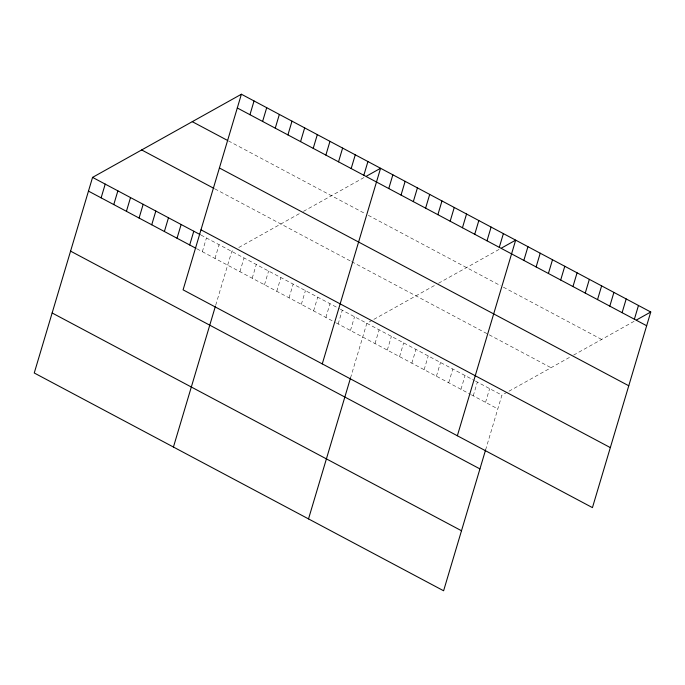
<?xml version="1.0" encoding="UTF-8"?>
<svg xmlns="http://www.w3.org/2000/svg" width="685" height="685" viewBox="0 0 685 685"><rect width="100%" height="100%" fill="white"/><g stroke="black" fill="none" stroke-linecap="round" stroke-linejoin="round"><path stroke-width="0.51" stroke-dasharray="3.42 2.57" d="M202.34 251.703L206.442 237.96M214.996 258.433L219.089 244.691M215.724 305.176L231.744 251.429L234.373 249.957M239.93 271.697L244.023 257.962M252.208 278.23L256.301 264.496M264.487 284.763L268.589 271.029M276.774 291.296L280.867 277.562M289.053 297.829L293.146 284.095M301.332 304.363L305.424 290.628M313.61 310.896L317.712 297.162M325.897 317.429L329.99 303.695M338.176 323.962L342.269 310.228M350.455 330.495L354.547 316.761M350.506 378.043L366.826 323.294L372.092 320.349M375.012 343.562L379.113 329.827M387.299 350.095L391.392 336.361M399.578 356.628L403.671 342.894M411.856 363.161L415.949 349.427M424.135 369.694L428.236 355.96M436.422 376.228L440.515 362.493M448.701 382.761L452.794 369.027M460.979 389.294L465.072 375.56M473.258 395.827L477.351 382.093M485.537 402.36L489.638 388.626M485.596 449.908L501.917 395.159L507.183 392.214M238.757 247.508L299.833 213.386M303.446 211.365L364.788 177.098M373.847 319.373L434.924 285.251M438.537 283.23L499.879 248.963M508.929 391.238L570.006 357.116M573.619 355.095L634.087 321.316M228.43 140.904L365.473 213.806M368.307 215.313L500.555 285.671M503.389 287.178L601.635 339.443M214.885 188.889L350.763 261.173M351.705 261.679L551.031 367.717M201.013 235.075L339.435 308.721M340.376 309.218L474.525 380.586M475.467 381.083L501.917 395.159M196.92 248.818L335.342 322.455M336.284 322.96L470.424 394.32M471.374 394.825L497.824 408.894"/><path stroke-width="1.03" d="M241.394 94.23L183.083 289.841L592.439 507.619L650.75 312.009L241.394 94.23L92.561 177.381L34.25 372.991L443.606 590.77L485.596 449.908M101.123 197.854L105.216 184.111M113.77 204.584L117.871 190.841M126.425 211.314L130.518 197.58M139.081 218.044L143.174 204.31M151.736 224.774L155.829 211.04M164.383 231.504L168.484 217.77M177.038 238.234L181.131 224.5M189.694 244.965L193.786 231.23M249.957 114.703L254.049 100.96M262.612 121.433L266.705 107.699M173.433 447.04L215.424 306.178M275.259 128.163L279.352 114.429M287.914 134.894L292.007 121.159M300.569 141.624L304.662 127.889M313.216 148.354L317.318 134.62M325.872 155.093L329.964 141.35M338.527 161.823L342.62 148.08M351.174 168.553L355.275 154.81M363.829 175.283L367.922 161.549M322.267 363.889L380.577 168.279L366.543 176.113M388.763 188.546L392.856 174.812M401.042 195.079L405.135 181.345M308.515 518.905L350.506 378.043M413.32 201.613L417.422 187.878M425.608 208.146L429.7 194.412M437.886 214.679L441.979 200.945M450.165 221.212L454.258 207.478M462.444 227.745L466.545 214.011M474.731 234.279L478.824 220.544M487.009 240.812L491.102 227.077M499.288 247.345L503.381 233.611M457.349 435.754L515.668 240.144L501.634 247.979M523.845 260.411L527.947 246.677M536.132 266.945L540.225 253.21M548.411 273.478L552.504 259.743M560.69 280.011L564.783 266.277M572.968 286.544L577.07 272.81M585.255 293.077L589.348 279.343M597.534 299.61L601.627 285.876M609.813 306.144L613.906 292.409M622.091 312.677L626.193 298.943M634.378 319.21L638.471 305.476M636.716 319.844L650.75 312.009M237.301 107.973L646.657 325.743M192.279 121.673L227.531 140.425M219.414 167.988L628.761 385.766M141.675 149.946L213.977 188.409M200.979 229.826L610.326 447.596M92.561 177.381L200.114 234.595M88.468 191.115L196.013 248.338M70.581 251.138L479.928 468.908M52.146 312.976L461.493 530.747"/></g></svg>
